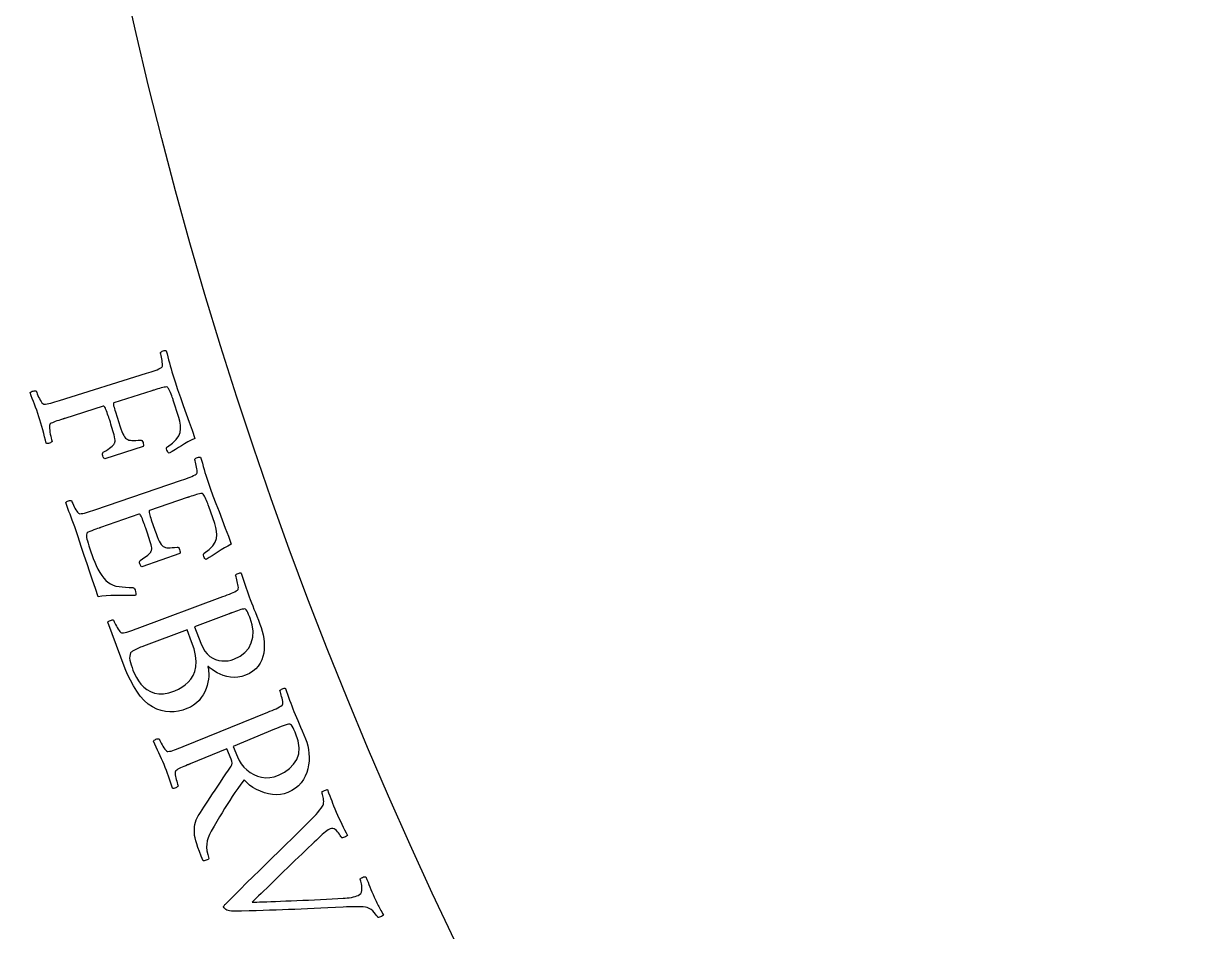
# Model space of a CAD drawing. Header units: millimetres. Extents: x -50 to 50, y -50 to 64.
# Drawn here: x -33.76 to -24.79, y -14.56 to -7.54 of the extents above; entities that cross this region are included whole.
import ezdxf

# ---------------------------------------------------------------- set-up
doc = ezdxf.new("R2010")
doc.units = ezdxf.units.MM
for name, color, linetype in [('CUT_OUTER', 1, 'Continuous'), ('ENGRAVE', 7, 'Continuous'), ('TEXT', 5, 'Continuous')]:
    doc.layers.add(name, color=color, linetype=linetype)

msp = doc.modelspace()

# ---------------------------------------------------------------- linework, layer by layer
at = {"layer": 'CUT_OUTER'}
msp.add_arc((0, -0.0002), 49.9998, 177.11535, 4.43206, dxfattribs=at)
at = {"layer": 'ENGRAVE'}
for radius in [49, 49, 47.6875, 45.25, 45.25, 43.325, 39.75, 39.75, 37.65, 33.75, 33.75]:
    msp.add_circle((0, 0), radius, dxfattribs=at)
at = {"layer": 'TEXT'}
for points in [[(-32.602, -10.2581), (-32.584, -10.3139), (-32.5645, -10.3722), (-32.5434, -10.4331), (-32.5207, -10.4964), (-32.4975, -10.5607), (-32.4751, -10.6244), (-32.4534, -10.6874), (-32.4325, -10.7498), (-32.4602, -10.7637), (-32.4865, -10.7777), (-32.5115, -10.792), (-32.535, -10.8065), (-32.558, -10.8211), (-32.5816, -10.8356), (-32.6055, -10.85), (-32.63, -10.8644), (-32.635, -10.8609), (-32.6395, -10.8557), (-32.6435, -10.8488), (-32.6469, -10.8402), (-32.6493, -10.8309), (-32.6494, -10.8234), (-32.6473, -10.8179), (-32.643, -10.8143), (-32.6045, -10.7861), (-32.5755, -10.7582), (-32.556, -10.7307), (-32.5459, -10.7034), (-32.5424, -10.6759), (-32.5429, -10.6474), (-32.5471, -10.618), (-32.5552, -10.5877), (-32.598, -10.4551), (-32.5999, -10.4494), (-32.6025, -10.4418), (-32.6059, -10.4322), (-32.61, -10.4206), (-32.6145, -10.4084), (-32.6192, -10.3966), (-32.6241, -10.3853), (-32.6291, -10.3745), (-32.6342, -10.3652), (-32.6391, -10.3585), (-32.6438, -10.3544), (-32.6484, -10.3528), (-32.6578, -10.3534), (-32.6682, -10.3549), (-32.6797, -10.3573), (-32.6922, -10.3606), (-32.7053, -10.3643), (-32.7186, -10.3683), (-32.7321, -10.3724), (-32.7457, -10.3766), (-32.751, -10.3783), (-32.7558, -10.3798), (-32.7599, -10.3812), (-32.7635, -10.3823), (-33.0573, -10.4754), (-33.0598, -10.4776), (-33.0609, -10.4823), (-33.0605, -10.4893), (-33.0588, -10.4988), (-33.0561, -10.5097), (-33.053, -10.5212), (-33.0495, -10.5332), (-33.0456, -10.5457), (-33.0194, -10.6274), (-33.0107, -10.6537), (-33.0025, -10.6769), (-32.995, -10.6968), (-32.988, -10.7135), (-32.9812, -10.7273), (-32.974, -10.7387), (-32.9665, -10.7477), (-32.9587, -10.7543), (-32.9501, -10.759), (-32.9404, -10.7625), (-32.9296, -10.7647), (-32.9176, -10.7656), (-32.904, -10.7657), (-32.8883, -10.7653), (-32.8705, -10.7644), (-32.8507, -10.7631), (-32.8451, -10.7635), (-32.8402, -10.7667), (-32.8358, -10.7728), (-32.8321, -10.7817), (-32.8297, -10.7907), (-32.8288, -10.7987), (-32.8293, -10.8055), (-32.8313, -10.8114), (-33.1272, -10.9088), (-33.1314, -10.9058), (-33.1352, -10.9008), (-33.1388, -10.894), (-33.1421, -10.8853), (-33.1443, -10.8763), (-33.1445, -10.8687), (-33.1426, -10.8624), (-33.1388, -10.8575), (-33.1196, -10.8453), (-33.1033, -10.8345), (-33.09, -10.8254), (-33.0796, -10.8177), (-33.0715, -10.8112), (-33.0649, -10.8054), (-33.0599, -10.8003), (-33.0564, -10.7959), (-33.0539, -10.7919), (-33.0518, -10.7876), (-33.0501, -10.7831), (-33.0488, -10.7784), (-33.0476, -10.7721), (-33.0477, -10.7634), (-33.0491, -10.7523), (-33.0519, -10.7387), (-33.0556, -10.7235), (-33.0597, -10.7078), (-33.0643, -10.6914), (-33.0692, -10.6743), (-33.0743, -10.6573), (-33.0794, -10.6407), (-33.0844, -10.6247), (-33.0893, -10.6092), (-33.0928, -10.5984), (-33.0966, -10.587), (-33.1008, -10.5749), (-33.1052, -10.5621), (-33.1098, -10.5495), (-33.1143, -10.5378), (-33.1187, -10.5271), (-33.123, -10.5174), (-33.1273, -10.5095), (-33.1314, -10.5042), (-33.1356, -10.5015), (-33.1396, -10.5015), (-33.4351, -10.5951), (-33.4375, -10.5959), (-33.4399, -10.5966), (-33.4423, -10.5974), (-33.4447, -10.5982), (-33.4472, -10.5989), (-33.4496, -10.5997), (-33.452, -10.6005), (-33.4544, -10.6012), (-33.4694, -10.606), (-33.4836, -10.6107), (-33.4971, -10.6153), (-33.5099, -10.6197), (-33.5216, -10.6241), (-33.5321, -10.6288), (-33.5413, -10.6335), (-33.5492, -10.6384), (-33.5522, -10.6428), (-33.554, -10.65), (-33.5547, -10.6601), (-33.5542, -10.6731), (-33.5529, -10.6877), (-33.5509, -10.7025), (-33.5482, -10.7176), (-33.5449, -10.7329), (-33.5416, -10.747), (-33.5387, -10.7584), (-33.5364, -10.7673), (-33.5346, -10.7734), (-33.5377, -10.7769), (-33.5422, -10.7802), (-33.5481, -10.7833), (-33.5553, -10.7864), (-33.5628, -10.7887), (-33.5694, -10.7898), (-33.575, -10.7895), (-33.5797, -10.788), (-33.5861, -10.7628), (-33.5927, -10.7371), (-33.5995, -10.711), (-33.6066, -10.6844), (-33.6138, -10.658), (-33.6211, -10.6323), (-33.6285, -10.6075), (-33.6359, -10.5835), (-33.6446, -10.5566), (-33.6533, -10.5314), (-33.6621, -10.5079), (-33.6708, -10.4861), (-33.6794, -10.4647), (-33.6876, -10.4427), (-33.6954, -10.4201), (-33.7029, -10.3967), (-33.6999, -10.3927), (-33.6955, -10.3893), (-33.6895, -10.3864), (-33.682, -10.384), (-33.6743, -10.3824), (-33.6677, -10.3816), (-33.6621, -10.3817), (-33.6576, -10.3827), (-33.6556, -10.3886), (-33.6527, -10.3964), (-33.6489, -10.4062), (-33.6441, -10.4179), (-33.6386, -10.4303), (-33.6328, -10.4423), (-33.6265, -10.4538), (-33.6198, -10.4648), (-33.6132, -10.4742), (-33.6073, -10.4808), (-33.602, -10.4846), (-33.5973, -10.4855), (-33.586, -10.4852), (-33.5735, -10.4837), (-33.5598, -10.481), (-33.5449, -10.4772), (-33.5292, -10.4726), (-33.5128, -10.4678), (-33.4959, -10.4627), (-33.4784, -10.4573), (-32.8043, -10.2467), (-32.7868, -10.2412), (-32.7698, -10.2357), (-32.7534, -10.2303), (-32.7375, -10.225), (-32.7227, -10.2196), (-32.7097, -10.2139), (-32.6984, -10.208), (-32.6888, -10.202), (-32.6849, -10.1984), (-32.6825, -10.1924), (-32.6815, -10.1839), (-32.6819, -10.1729), (-32.6832, -10.1605), (-32.685, -10.148), (-32.6871, -10.1353), (-32.6896, -10.1223), (-32.6922, -10.1103), (-32.6944, -10.1004), (-32.6963, -10.0925), (-32.698, -10.0867), (-32.6948, -10.0834), (-32.6902, -10.0802), (-32.6843, -10.0771), (-32.677, -10.0742), (-32.6695, -10.0719), (-32.6629, -10.0709), (-32.6573, -10.0712), (-32.6526, -10.0727), (-32.6462, -10.0966), (-32.6399, -10.1204), (-32.6338, -10.1439), (-32.6278, -10.1673), (-32.6217, -10.1904), (-32.6154, -10.2133), (-32.6088, -10.2359), (-32.602, -10.2581)], [(-32.3321, -11.0794), (-32.3128, -11.1347), (-32.2918, -11.1925), (-32.2691, -11.2528), (-32.2448, -11.3156), (-32.22, -11.3792), (-32.196, -11.4423), (-32.1727, -11.5048), (-32.1502, -11.5666), (-32.1776, -11.5812), (-32.2036, -11.5959), (-32.2281, -11.6108), (-32.2513, -11.6259), (-32.2739, -11.641), (-32.2971, -11.6561), (-32.3207, -11.6712), (-32.3448, -11.6862), (-32.3499, -11.6828), (-32.3545, -11.6778), (-32.3587, -11.6709), (-32.3623, -11.6624), (-32.3649, -11.6531), (-32.3652, -11.6457), (-32.3633, -11.6402), (-32.3591, -11.6364), (-32.3213, -11.6073), (-32.293, -11.5787), (-32.2742, -11.5506), (-32.2648, -11.5231), (-32.262, -11.4955), (-32.2632, -11.4671), (-32.2682, -11.4378), (-32.277, -11.4077), (-32.3232, -11.2762), (-32.3252, -11.2706), (-32.328, -11.263), (-32.3316, -11.2535), (-32.336, -11.2421), (-32.3408, -11.2299), (-32.3458, -11.2183), (-32.351, -11.2071), (-32.3563, -11.1964), (-32.3616, -11.1873), (-32.3667, -11.1807), (-32.3715, -11.1767), (-32.3762, -11.1752), (-32.3855, -11.1761), (-32.3959, -11.1778), (-32.4073, -11.1805), (-32.4197, -11.1841), (-32.4327, -11.1882), (-32.4459, -11.1925), (-32.4593, -11.1969), (-32.4728, -11.2015), (-32.4781, -11.2033), (-32.4828, -11.205), (-32.4869, -11.2064), (-32.4904, -11.2076), (-32.7818, -11.3081), (-32.7842, -11.3104), (-32.7852, -11.3151), (-32.7847, -11.3221), (-32.7826, -11.3315), (-32.7797, -11.3424), (-32.7763, -11.3538), (-32.7725, -11.3657), (-32.7683, -11.3781), (-32.7401, -11.4591), (-32.7307, -11.4852), (-32.722, -11.5082), (-32.7139, -11.5279), (-32.7065, -11.5444), (-32.6993, -11.558), (-32.6919, -11.5693), (-32.6841, -11.5781), (-32.6762, -11.5844), (-32.6675, -11.5889), (-32.6577, -11.5921), (-32.6468, -11.5941), (-32.6348, -11.5947), (-32.6212, -11.5944), (-32.6055, -11.5936), (-32.5878, -11.5923), (-32.568, -11.5905), (-32.5624, -11.5907), (-32.5573, -11.5938), (-32.5529, -11.5998), (-32.5489, -11.6086), (-32.5463, -11.6176), (-32.5452, -11.6255), (-32.5455, -11.6324), (-32.5473, -11.6383), (-32.8408, -11.7432), (-32.845, -11.7402), (-32.8489, -11.7354), (-32.8527, -11.7286), (-32.8562, -11.72), (-32.8586, -11.7111), (-32.859, -11.7035), (-32.8573, -11.6972), (-32.8536, -11.6921), (-32.8347, -11.6794), (-32.8187, -11.6683), (-32.8056, -11.6588), (-32.7954, -11.6509), (-32.7875, -11.6441), (-32.7811, -11.6382), (-32.7762, -11.633), (-32.7728, -11.6285), (-32.7704, -11.6244), (-32.7684, -11.62), (-32.7668, -11.6155), (-32.7656, -11.6108), (-32.7646, -11.6045), (-32.7649, -11.5958), (-32.7666, -11.5847), (-32.7698, -11.5712), (-32.7738, -11.5561), (-32.7784, -11.5405), (-32.7833, -11.5242), (-32.7887, -11.5073), (-32.7942, -11.4903), (-32.7997, -11.4739), (-32.8051, -11.458), (-32.8104, -11.4427), (-32.8142, -11.432), (-32.8183, -11.4207), (-32.8227, -11.4087), (-32.8275, -11.396), (-32.8324, -11.3835), (-32.8372, -11.372), (-32.8419, -11.3614), (-32.8464, -11.3518), (-32.8509, -11.344), (-32.8552, -11.3388), (-32.8594, -11.3362), (-32.8634, -11.3363), (-33.1612, -11.439), (-33.163, -11.4396), (-33.1652, -11.4404), (-33.1678, -11.4413), (-33.1708, -11.4423), (-33.1828, -11.4465), (-33.1964, -11.4513), (-33.2115, -11.4568), (-33.2282, -11.463), (-33.2436, -11.4692), (-33.255, -11.4747), (-33.2624, -11.4797), (-33.2657, -11.484), (-33.2678, -11.4943), (-33.2685, -11.5051), (-33.2678, -11.5164), (-33.2656, -11.5282), (-33.2621, -11.542), (-33.257, -11.5589), (-33.2505, -11.579), (-33.2425, -11.6024), (-33.216, -11.6781), (-33.2054, -11.7059), (-33.1935, -11.733), (-33.1802, -11.7594), (-33.1656, -11.7851), (-33.1502, -11.8088), (-33.1346, -11.8293), (-33.1188, -11.8465), (-33.1028, -11.8604), (-33.0841, -11.8734), (-33.0637, -11.8835), (-33.0415, -11.8906), (-33.0175, -11.8949), (-32.9922, -11.8974), (-32.9662, -11.8994), (-32.9392, -11.9009), (-32.9115, -11.9018), (-32.9064, -11.9028), (-32.9017, -11.9064), (-32.8976, -11.9123), (-32.8939, -11.9206), (-32.8897, -11.934), (-32.8876, -11.9454), (-32.8875, -11.9549), (-32.8895, -11.9624), (-32.926, -11.9627), (-32.9637, -11.9629), (-33.0025, -11.9629), (-33.0425, -11.9627), (-33.0814, -11.9632), (-33.1169, -11.9649), (-33.149, -11.9681), (-33.1776, -11.9726), (-33.2003, -11.9091), (-33.2223, -11.8456), (-33.2437, -11.7821), (-33.2646, -11.7187), (-33.286, -11.6533), (-33.309, -11.584), (-33.3337, -11.5107), (-33.3601, -11.4335), (-33.3694, -11.4068), (-33.3785, -11.3815), (-33.3874, -11.3578), (-33.3961, -11.3356), (-33.4047, -11.3139), (-33.413, -11.2917), (-33.4212, -11.269), (-33.4292, -11.2458), (-33.4263, -11.2417), (-33.4219, -11.2382), (-33.416, -11.2351), (-33.4086, -11.2326), (-33.401, -11.2307), (-33.3944, -11.2298), (-33.3888, -11.2298), (-33.3842, -11.2307), (-33.3821, -11.2365), (-33.379, -11.2442), (-33.3749, -11.2539), (-33.3698, -11.2654), (-33.3641, -11.2777), (-33.3579, -11.2895), (-33.3513, -11.3009), (-33.3443, -11.3118), (-33.3375, -11.321), (-33.3314, -11.3274), (-33.3261, -11.331), (-33.3214, -11.3319), (-33.3101, -11.3312), (-33.2976, -11.3294), (-33.284, -11.3264), (-33.2692, -11.3222), (-33.2536, -11.3173), (-33.2374, -11.3121), (-33.2206, -11.3065), (-33.2032, -11.3007), (-32.5347, -11.0731), (-32.5173, -11.0672), (-32.5005, -11.0613), (-32.4842, -11.0554), (-32.4684, -11.0497), (-32.4538, -11.0439), (-32.4409, -11.0379), (-32.4297, -11.0318), (-32.4203, -11.0254), (-32.4165, -11.0218), (-32.4142, -11.0157), (-32.4134, -11.0072), (-32.4142, -10.9962), (-32.4158, -10.9839), (-32.4179, -10.9714), (-32.4203, -10.9587), (-32.4231, -10.9458), (-32.426, -10.9339), (-32.4285, -10.924), (-32.4306, -10.9162), (-32.4324, -10.9105), (-32.4293, -10.9071), (-32.4248, -10.9038), (-32.419, -10.9005), (-32.4118, -10.8974), (-32.4043, -10.895), (-32.3978, -10.8938), (-32.3922, -10.8939), (-32.3874, -10.8953), (-32.3804, -10.9191), (-32.3735, -10.9426), (-32.3668, -10.966), (-32.3602, -10.9892), (-32.3535, -11.0122), (-32.3466, -11.0349), (-32.3395, -11.0573), (-32.3321, -11.0794)], [(-31.9281, -12.1853), (-31.919, -12.2113), (-31.9113, -12.2383), (-31.9048, -12.2662), (-31.8996, -12.295), (-31.8962, -12.3241), (-31.895, -12.3528), (-31.896, -12.3809), (-31.8992, -12.4086), (-31.9051, -12.4355), (-31.914, -12.4611), (-31.926, -12.4855), (-31.9411, -12.5087), (-31.9597, -12.5301), (-31.9825, -12.5491), (-32.0095, -12.5657), (-32.0405, -12.5799), (-32.0696, -12.5894), (-32.0987, -12.5949), (-32.1278, -12.5965), (-32.1568, -12.5941), (-32.1849, -12.5887), (-32.2114, -12.5813), (-32.2361, -12.5718), (-32.2591, -12.5603), (-32.2798, -12.5479), (-32.2976, -12.5359), (-32.3126, -12.5242), (-32.3247, -12.5129), (-32.327, -12.5117), (-32.3288, -12.5118), (-32.3302, -12.5129), (-32.3311, -12.5153), (-32.3271, -12.5307), (-32.3247, -12.548), (-32.3238, -12.5673), (-32.3245, -12.5885), (-32.3268, -12.611), (-32.331, -12.6341), (-32.3371, -12.6579), (-32.3451, -12.6823), (-32.3552, -12.7066), (-32.3676, -12.7298), (-32.3823, -12.7521), (-32.3993, -12.7734), (-32.4188, -12.793), (-32.4408, -12.8102), (-32.4653, -12.825), (-32.4924, -12.8374), (-32.5255, -12.8488), (-32.5585, -12.8569), (-32.5914, -12.8616), (-32.6243, -12.863), (-32.6575, -12.8603), (-32.6911, -12.8529), (-32.7252, -12.8408), (-32.7598, -12.8239), (-32.7927, -12.8022), (-32.8238, -12.7747), (-32.8531, -12.7414), (-32.8806, -12.7024), (-32.9061, -12.6602), (-32.9295, -12.6173), (-32.9506, -12.5738), (-32.9695, -12.5297), (-33.1041, -12.1695), (-33.1013, -12.1654), (-33.0971, -12.1617), (-33.0912, -12.1585), (-33.0839, -12.1557), (-33.0763, -12.1537), (-33.0697, -12.1526), (-33.0642, -12.1524), (-33.0596, -12.1531), (-33.0573, -12.1589), (-33.054, -12.1665), (-33.0496, -12.1761), (-33.0442, -12.1875), (-33.0381, -12.1996), (-33.0316, -12.2113), (-33.0247, -12.2224), (-33.0175, -12.2331), (-33.0104, -12.2421), (-33.0041, -12.2484), (-32.9986, -12.2519), (-32.994, -12.2526), (-32.9827, -12.2516), (-32.9703, -12.2495), (-32.9567, -12.2461), (-32.9421, -12.2415), (-32.9266, -12.2361), (-32.9105, -12.2304), (-32.8939, -12.2244), (-32.8767, -12.2181), (-32.2147, -11.9721), (-32.1975, -11.9656), (-32.1809, -11.9593), (-32.1647, -11.953), (-32.1491, -11.9468), (-32.1347, -11.9406), (-32.122, -11.9343), (-32.111, -11.9278), (-32.1017, -11.9212), (-32.098, -11.9175), (-32.0959, -11.9113), (-32.0954, -11.9028), (-32.0964, -11.8918), (-32.0984, -11.8796), (-32.1008, -11.8672), (-32.1036, -11.8545), (-32.1068, -11.8417), (-32.11, -11.8299), (-32.1127, -11.8201), (-32.1151, -11.8123), (-32.117, -11.8066), (-32.114, -11.8032), (-32.1096, -11.7997), (-32.1039, -11.7963), (-32.0967, -11.793), (-32.0894, -11.7904), (-32.0829, -11.789), (-32.0772, -11.789), (-32.0725, -11.7903), (-32.0648, -11.8138), (-32.0572, -11.8372), (-32.0499, -11.8604), (-32.0426, -11.8834), (-32.0353, -11.9062), (-32.0278, -11.9287), (-32.0201, -11.9509), (-32.0121, -11.9727), (-32.0034, -11.9956), (-31.9942, -12.0191), (-31.9845, -12.0433), (-31.9744, -12.0683), (-31.9636, -12.0945), (-31.9524, -12.1228), (-31.9405, -12.1531), (-31.9281, -12.1853)], [(-32.433, -12.2055), (-32.3849, -12.3327), (-32.3706, -12.3649), (-32.3543, -12.3925), (-32.3359, -12.4154), (-32.3154, -12.4337), (-32.2934, -12.4479), (-32.2707, -12.4585), (-32.2471, -12.4655), (-32.2228, -12.4689), (-32.1984, -12.4693), (-32.1747, -12.4671), (-32.1516, -12.4624), (-32.1292, -12.4551), (-32.0823, -12.4323), (-32.0444, -12.4037), (-32.0154, -12.3694), (-31.9954, -12.3292), (-31.9842, -12.2851), (-31.9819, -12.2385), (-31.9886, -12.1895), (-32.0041, -12.138), (-32.0072, -12.1301), (-32.0112, -12.1205), (-32.0161, -12.1091), (-32.0218, -12.0959), (-32.0281, -12.0836), (-32.0344, -12.0747), (-32.0407, -12.0693), (-32.0471, -12.0673), (-32.0551, -12.068), (-32.0647, -12.0698), (-32.076, -12.0727), (-32.0888, -12.0768), (-32.1026, -12.0816), (-32.1167, -12.0867), (-32.1312, -12.092), (-32.1461, -12.0975), (-32.1492, -12.0987), (-32.1521, -12.0997), (-32.1547, -12.1008), (-32.1572, -12.1017), (-32.1596, -12.1026), (-32.162, -12.1035), (-32.1644, -12.1044), (-32.1667, -12.1053)], [(-32.4917, -12.2275), (-32.8277, -12.354), (-32.834, -12.3564), (-32.8417, -12.3595), (-32.8508, -12.3632), (-32.8615, -12.3676), (-32.8726, -12.3724), (-32.8833, -12.3774), (-32.8936, -12.3826), (-32.9036, -12.388), (-32.9123, -12.3933), (-32.9192, -12.398), (-32.9243, -12.4023), (-32.9275, -12.4061), (-32.9325, -12.419), (-32.935, -12.4329), (-32.9352, -12.4478), (-32.9329, -12.4638), (-32.9288, -12.4809), (-32.9235, -12.4992), (-32.9171, -12.5189), (-32.9095, -12.5398), (-32.8972, -12.5687), (-32.8828, -12.5965), (-32.8663, -12.6231), (-32.8478, -12.6486), (-32.8267, -12.6716), (-32.8023, -12.6907), (-32.7748, -12.7059), (-32.7441, -12.7172), (-32.7101, -12.7231), (-32.6725, -12.7222), (-32.6313, -12.7143), (-32.5865, -12.6996), (-32.5581, -12.687), (-32.5313, -12.6717), (-32.506, -12.6539), (-32.4823, -12.6336), (-32.4614, -12.6099), (-32.4448, -12.5822), (-32.4323, -12.5503), (-32.4241, -12.5143), (-32.4215, -12.4737), (-32.426, -12.4278), (-32.4377, -12.3767), (-32.4566, -12.3204)], [(-31.5756, -13.0716), (-31.5662, -13.0975), (-31.5587, -13.1246), (-31.5531, -13.1531), (-31.5496, -13.1828), (-31.5482, -13.213), (-31.5491, -13.243), (-31.5525, -13.2728), (-31.5581, -13.3023), (-31.5665, -13.3312), (-31.5778, -13.3586), (-31.5921, -13.3848), (-31.6093, -13.4097), (-31.6298, -13.4326), (-31.6537, -13.453), (-31.6812, -13.4707), (-31.7121, -13.486), (-31.74, -13.4956), (-31.7691, -13.5013), (-31.7994, -13.5031), (-31.8309, -13.5009), (-31.8627, -13.4954), (-31.8938, -13.4871), (-31.9242, -13.4759), (-31.954, -13.4619), (-31.9822, -13.4457), (-32.0079, -13.4278), (-32.031, -13.4082), (-32.0516, -13.387), (-32.0761, -13.4208), (-32.0994, -13.4536), (-32.1215, -13.4855), (-32.1424, -13.5165), (-32.1624, -13.5472), (-32.1823, -13.5783), (-32.2018, -13.6097), (-32.221, -13.6416), (-32.2406, -13.6745), (-32.2611, -13.7092), (-32.2825, -13.7458), (-32.3048, -13.7842), (-32.3181, -13.8097), (-32.3283, -13.8348), (-32.3355, -13.8594), (-32.3397, -13.8835), (-32.3406, -13.9084), (-32.3381, -13.9355), (-32.3321, -13.9647), (-32.3226, -13.9959), (-32.3253, -14.0001), (-32.3298, -14.0037), (-32.3363, -14.0067), (-32.3445, -14.0092), (-32.3529, -14.011), (-32.3593, -14.0123), (-32.364, -14.013), (-32.3668, -14.0132), (-32.3824, -13.9762), (-32.3958, -13.9422), (-32.4072, -13.9111), (-32.4164, -13.8829), (-32.4237, -13.8579), (-32.4293, -13.8362), (-32.433, -13.8178), (-32.435, -13.8027), (-32.4352, -13.7925), (-32.4351, -13.7804), (-32.4348, -13.7664), (-32.4343, -13.7504), (-32.4323, -13.733), (-32.4275, -13.7146), (-32.4201, -13.6954), (-32.4099, -13.6753), (-32.4046, -13.6663), (-32.3972, -13.6542), (-32.3877, -13.6389), (-32.3761, -13.6204), (-32.3627, -13.5993), (-32.3478, -13.5762), (-32.3315, -13.5511), (-32.3136, -13.5241), (-32.2947, -13.4956), (-32.2752, -13.4662), (-32.255, -13.4359), (-32.2341, -13.4046), (-32.213, -13.3732), (-32.1919, -13.3423), (-32.171, -13.3119), (-32.1502, -13.2821), (-32.1451, -13.2711), (-32.1435, -13.2584), (-32.1453, -13.2439), (-32.1506, -13.2276), (-32.1832, -13.1481), (-32.4686, -13.2647), (-32.4709, -13.2656), (-32.4733, -13.2666), (-32.4756, -13.2676), (-32.478, -13.2685), (-32.4803, -13.2695), (-32.4827, -13.2704), (-32.485, -13.2714), (-32.4874, -13.2724), (-32.5019, -13.2784), (-32.5157, -13.2842), (-32.5288, -13.2898), (-32.5411, -13.2953), (-32.5525, -13.3006), (-32.5626, -13.3061), (-32.5714, -13.3116), (-32.5789, -13.3171), (-32.5816, -13.3214), (-32.5831, -13.328), (-32.5834, -13.337), (-32.5826, -13.3481), (-32.5809, -13.3606), (-32.5785, -13.3732), (-32.5755, -13.386), (-32.5718, -13.399), (-32.568, -13.4111), (-32.5648, -13.4211), (-32.5621, -13.4289), (-32.5599, -13.4347), (-32.5627, -13.4384), (-32.5669, -13.442), (-32.5725, -13.4457), (-32.5795, -13.4493), (-32.5868, -13.4522), (-32.5932, -13.4538), (-32.5989, -13.454), (-32.6037, -13.4528), (-32.6118, -13.4287), (-32.6199, -13.4052), (-32.6278, -13.3822), (-32.6356, -13.3597), (-32.6435, -13.3374), (-32.6518, -13.3149), (-32.6605, -13.2922), (-32.6697, -13.2693), (-32.6788, -13.2471), (-32.6884, -13.2248), (-32.6983, -13.2024), (-32.7085, -13.18), (-32.7191, -13.1574), (-32.7297, -13.1346), (-32.7406, -13.1117), (-32.7516, -13.0886), (-32.7489, -13.0844), (-32.7448, -13.0806), (-32.739, -13.0772), (-32.7318, -13.0743), (-32.7243, -13.072), (-32.7177, -13.0707), (-32.7121, -13.0704), (-32.7076, -13.071), (-32.7051, -13.0767), (-32.7016, -13.0843), (-32.697, -13.0937), (-32.6912, -13.1049), (-32.6848, -13.1169), (-32.678, -13.1283), (-32.6708, -13.1393), (-32.6632, -13.1498), (-32.6559, -13.1586), (-32.6494, -13.1647), (-32.6439, -13.168), (-32.6392, -13.1686), (-32.6279, -13.1673), (-32.6156, -13.1648), (-32.6022, -13.161), (-32.5876, -13.156), (-32.5723, -13.1502), (-32.5564, -13.1441), (-32.5399, -13.1376), (-32.5229, -13.1308), (-31.8687, -12.8649), (-31.8517, -12.858), (-31.8352, -12.8512), (-31.8193, -12.8444), (-31.8038, -12.8378), (-31.7896, -12.8312), (-31.777, -12.8245), (-31.7662, -12.8178), (-31.7572, -12.8109), (-31.7536, -12.8071), (-31.7516, -12.8009), (-31.7513, -12.7923), (-31.7526, -12.7814), (-31.755, -12.7692), (-31.7576, -12.757), (-31.7607, -12.7447), (-31.7641, -12.7324), (-31.7675, -12.7209), (-31.7704, -12.7115), (-31.7729, -12.7039), (-31.775, -12.6983), (-31.7721, -12.6948), (-31.7678, -12.6912), (-31.7622, -12.6877), (-31.7551, -12.6842), (-31.7478, -12.6813), (-31.7414, -12.6798), (-31.7358, -12.6796), (-31.731, -12.6807), (-31.7226, -12.704), (-31.7145, -12.727), (-31.7066, -12.7497), (-31.6988, -12.7722), (-31.691, -12.7945), (-31.683, -12.8165), (-31.6747, -12.8383), (-31.6661, -12.8599), (-31.6568, -12.8825), (-31.6469, -12.906), (-31.6364, -12.9301), (-31.6254, -12.9551), (-31.6138, -12.9814), (-31.6017, -13.0096), (-31.5889, -13.0397), (-31.5756, -13.0716)], [(-31.7853, -13.3519), (-31.739, -13.3285), (-31.7, -13.3004), (-31.6681, -13.2676), (-31.6436, -13.2301), (-31.6284, -13.1875), (-31.625, -13.1394), (-31.6331, -13.0857), (-31.6529, -13.0264), (-31.6562, -13.0186), (-31.6605, -13.0091), (-31.6657, -12.9979), (-31.6718, -12.9849), (-31.6784, -12.9727), (-31.6849, -12.964), (-31.6914, -12.9588), (-31.6979, -12.957), (-31.7072, -12.9576), (-31.7188, -12.96), (-31.7326, -12.9639), (-31.7485, -12.9696), (-31.7655, -12.9762), (-31.7826, -12.9829), (-31.7998, -12.9897), (-31.817, -12.9967), (-32.1362, -13.1289), (-32.103, -13.2098), (-32.0893, -13.2383), (-32.0724, -13.2647), (-32.0523, -13.289), (-32.029, -13.3112), (-32.0034, -13.3304), (-31.9759, -13.3461), (-31.9468, -13.3582), (-31.9159, -13.3667), (-31.884, -13.3708), (-31.8516, -13.3697), (-31.8187, -13.3634), (-31.7853, -13.3519)], [(-31.3393, -13.6369), (-31.3287, -13.661), (-31.3179, -13.6845), (-31.3069, -13.7075), (-31.2959, -13.73), (-31.2848, -13.7522), (-31.2739, -13.7742), (-31.2632, -13.796), (-31.2526, -13.8177), (-31.2559, -13.8207), (-31.2608, -13.8238), (-31.2674, -13.8271), (-31.2756, -13.8306), (-31.2838, -13.8335), (-31.2901, -13.835), (-31.2946, -13.8351), (-31.2973, -13.8339), (-31.2993, -13.8299), (-31.3027, -13.8242), (-31.3075, -13.8168), (-31.3136, -13.8075), (-31.3207, -13.7977), (-31.3285, -13.7885), (-31.3369, -13.7799), (-31.3459, -13.7719), (-31.3555, -13.7658), (-31.3654, -13.7628), (-31.3757, -13.7629), (-31.3864, -13.7661), (-31.4013, -13.7747), (-31.4214, -13.7896), (-31.4465, -13.8109), (-31.4767, -13.8384), (-31.4922, -13.8532), (-31.5101, -13.8702), (-31.5303, -13.8896), (-31.5529, -13.9112), (-31.5772, -13.9346), (-31.6028, -13.959), (-31.6296, -13.9847), (-31.6576, -14.0115), (-31.6863, -14.0389), (-31.7148, -14.0664), (-31.7433, -14.0941), (-31.7717, -14.1218), (-31.7996, -14.1491), (-31.8263, -14.1752), (-31.8519, -14.2001), (-31.8764, -14.2239), (-31.8993, -14.246), (-31.92, -14.2661), (-31.9385, -14.284), (-31.9548, -14.2997), (-31.9682, -14.3128), (-31.9782, -14.3225), (-31.9847, -14.329), (-31.9876, -14.3321), (-31.9813, -14.3322), (-31.9698, -14.332), (-31.9532, -14.3317), (-31.9314, -14.3311), (-31.9055, -14.3303), (-31.8763, -14.3293), (-31.8438, -14.3281), (-31.8081, -14.3267), (-31.7697, -14.3251), (-31.7294, -14.3234), (-31.6872, -14.3216), (-31.6431, -14.3197), (-31.5978, -14.3177), (-31.5522, -14.3157), (-31.5062, -14.3135), (-31.46, -14.3113), (-31.4143, -14.3091), (-31.3699, -14.3068), (-31.3269, -14.3046), (-31.2854, -14.3024), (-31.2697, -14.3014), (-31.2539, -14.2999), (-31.2379, -14.2978), (-31.2216, -14.2952), (-31.206, -14.2921), (-31.1921, -14.2885), (-31.1797, -14.2846), (-31.1689, -14.2802), (-31.1579, -14.2736), (-31.1497, -14.2652), (-31.1441, -14.255), (-31.1412, -14.2429), (-31.1403, -14.2299), (-31.1405, -14.217), (-31.1418, -14.2042), (-31.1443, -14.1914), (-31.1472, -14.1797), (-31.1498, -14.17), (-31.1522, -14.1624), (-31.1544, -14.1568), (-31.1532, -14.1531), (-31.1497, -14.1492), (-31.1441, -14.1453), (-31.1363, -14.1413), (-31.128, -14.138), (-31.1208, -14.1361), (-31.1147, -14.1356), (-31.1097, -14.1365), (-31.1014, -14.157), (-31.0934, -14.1769), (-31.0858, -14.1963), (-31.0785, -14.2151), (-31.0711, -14.2339), (-31.0632, -14.2532), (-31.0547, -14.2728), (-31.0456, -14.2929), (-31.038, -14.3093), (-31.0311, -14.3239), (-31.025, -14.3366), (-31.0195, -14.3475), (-31.0144, -14.3574), (-31.0092, -14.3671), (-31.004, -14.3767), (-30.9988, -14.3862), (-30.9932, -14.3962), (-30.9871, -14.4073), (-30.9805, -14.4195), (-30.9733, -14.4328), (-30.9766, -14.4358), (-30.9817, -14.439), (-30.9885, -14.4423), (-30.9972, -14.4458), (-31.0057, -14.4487), (-31.0119, -14.4503), (-31.0159, -14.4507), (-31.0177, -14.4499), (-31.021, -14.4441), (-31.0266, -14.4359), (-31.0344, -14.4252), (-31.0446, -14.4121), (-31.0566, -14.3989), (-31.0697, -14.3883), (-31.084, -14.3801), (-31.0994, -14.3744), (-31.1125, -14.3715), (-31.1299, -14.3695), (-31.1518, -14.3682), (-31.1781, -14.3677), (-31.2062, -14.3677), (-31.2335, -14.3682), (-31.2601, -14.3691), (-31.2858, -14.3705), (-31.3455, -14.3736), (-31.4028, -14.3765), (-31.4575, -14.3793), (-31.5097, -14.3819), (-31.5603, -14.3843), (-31.61, -14.3865), (-31.6588, -14.3885), (-31.7069, -14.3903), (-31.7549, -14.392), (-31.8039, -14.3937), (-31.8537, -14.3954), (-31.9045, -14.3971), (-31.9572, -14.3987), (-32.0127, -14.4002), (-32.0711, -14.4015), (-32.1323, -14.4025), (-32.1487, -14.4022), (-32.1629, -14.4006), (-32.1749, -14.3976), (-32.1847, -14.3933), (-32.1928, -14.3879), (-32.1996, -14.3819), (-32.205, -14.3751), (-32.2091, -14.3677), (-32.2095, -14.3652), (-32.2085, -14.3623), (-32.2062, -14.359), (-32.2026, -14.3554), (-32.1986, -14.3517), (-32.1953, -14.3484), (-32.1926, -14.3454), (-32.1907, -14.3426), (-32.1357, -14.2879), (-32.0825, -14.2351), (-32.0311, -14.1843), (-31.9815, -14.1354), (-31.9326, -14.0873), (-31.8832, -14.0388), (-31.8334, -13.9901), (-31.7831, -13.941), (-31.7313, -13.8904), (-31.677, -13.8371), (-31.6201, -13.7811), (-31.5607, -13.7224), (-31.5424, -13.7045), (-31.5252, -13.6872), (-31.5091, -13.6705), (-31.4942, -13.6544), (-31.4803, -13.6386), (-31.4673, -13.6227), (-31.4554, -13.6066), (-31.4444, -13.5904), (-31.4405, -13.5832), (-31.4378, -13.5748), (-31.4363, -13.5651), (-31.436, -13.5542), (-31.4367, -13.5428), (-31.4379, -13.5317), (-31.4396, -13.521), (-31.4419, -13.5107), (-31.4443, -13.5012), (-31.4467, -13.4931), (-31.4488, -13.4864), (-31.4509, -13.4811), (-31.4498, -13.4799), (-31.4461, -13.4778), (-31.4397, -13.4747), (-31.4305, -13.4706), (-31.4212, -13.4667), (-31.4142, -13.4641), (-31.4096, -13.4627), (-31.4073, -13.4625), (-31.3975, -13.4876), (-31.3887, -13.5106), (-31.3809, -13.5314), (-31.3742, -13.5501), (-31.3673, -13.5687), (-31.3593, -13.5894), (-31.3499, -13.6121), (-31.3393, -13.6369)]]:
    msp.add_lwpolyline(points, close=True, dxfattribs=at)

doc.saveas('drawing.dxf')
